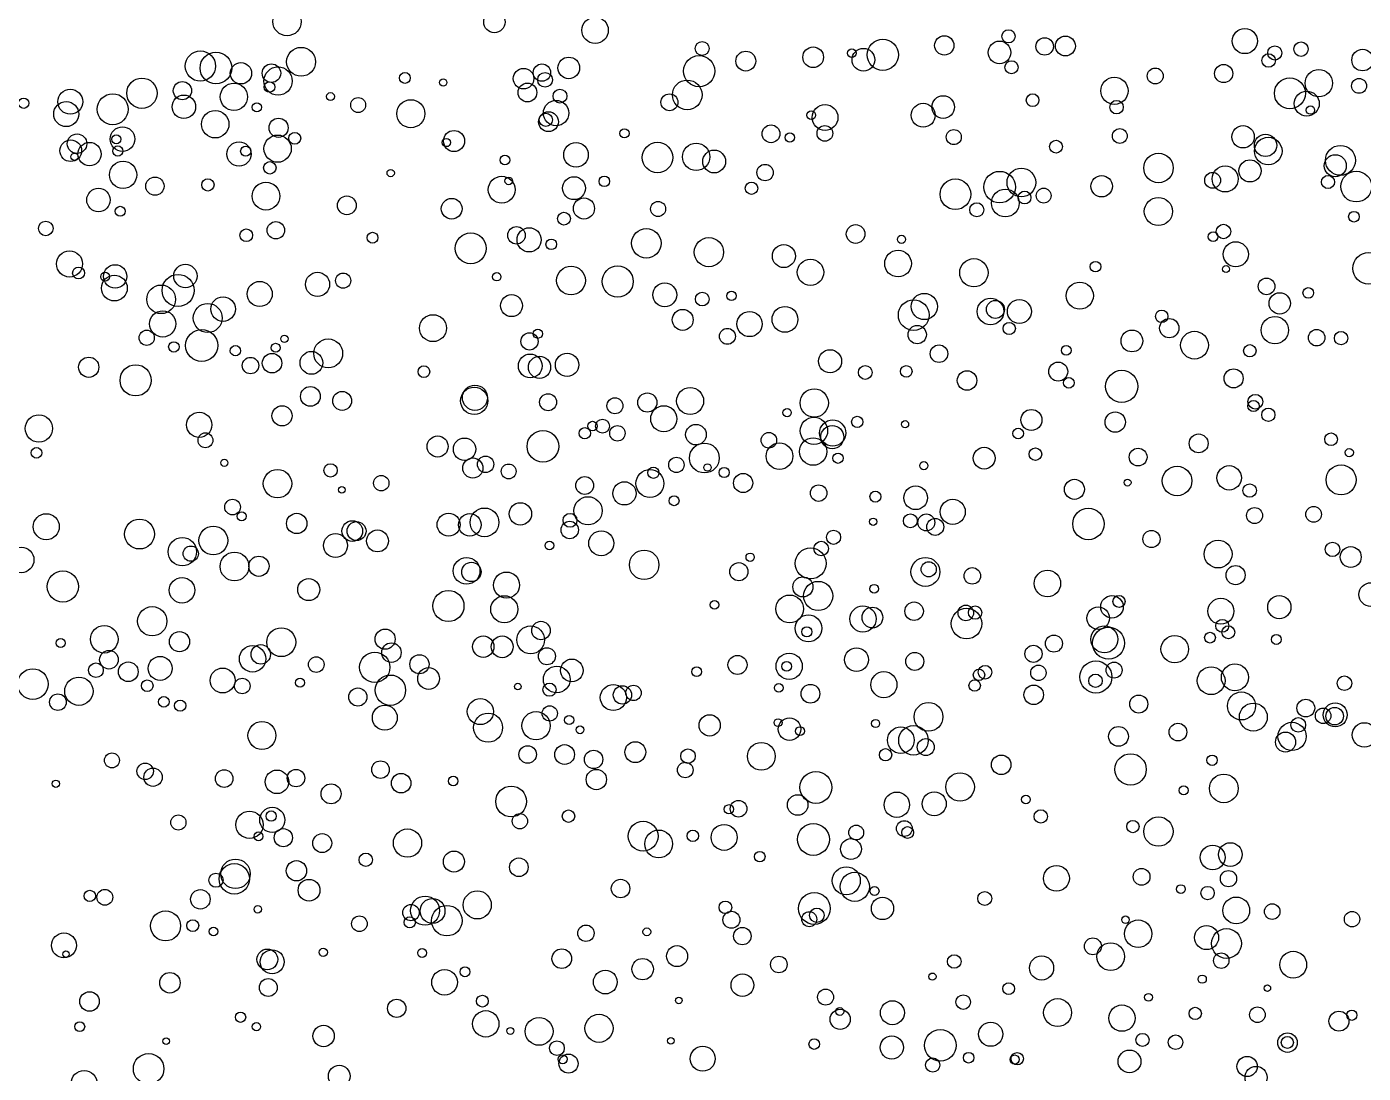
# Model space of a CAD drawing. Extents: x -296 to 296, y -196 to 196.
# Drawn here: x -234.3 to -171.9, y -125.9 to -77.1 of the extents above; entities that cross this region are included whole.
import ezdxf

# ---------------------------------------------------------------- set-up
doc = ezdxf.new("R2010")
doc.units = 0

msp = doc.modelspace()

# ---------------------------------------------------------------- linework, layer by layer
at = {"layer": 'VIA'}
for centre, radius in [((-222.1246, -76.8379), 0.6626), ((-212.4494, -76.8603), 0.4984), ((-207.748, -77.2455), 0.6153), ((-188.4548, -77.5271), 0.3106), ((-177.4259, -77.7474), 0.5882), ((-202.7476, -78.0936), 0.3249), ((-194.3197, -78.3896), 0.7282), ((-191.4511, -77.9512), 0.4496), ((-188.8768, -78.2787), 0.5294), ((-186.7677, -77.9988), 0.4075), ((-185.7988, -77.9794), 0.4645), ((-174.8032, -78.1239), 0.3368), ((-226.1688, -78.9154), 0.7074), ((-225.4454, -79.0061), 0.7395), ((-221.4707, -78.7163), 0.6742), ((-208.9771, -79.0011), 0.5031), ((-202.8942, -79.1512), 0.7307), ((-200.7153, -78.6828), 0.4626), ((-197.57, -78.5052), 0.4827), ((-195.7698, -78.3134), 0.2033), ((-195.224, -78.6209), 0.5327), ((-176.3148, -78.6549), 0.3178), ((-176.0262, -78.3046), 0.33), ((-171.9283, -78.6342), 0.5038), ((-224.2783, -79.2521), 0.499), ((-222.8541, -79.2466), 0.4319), ((-222.5451, -79.6133), 0.6613), ((-216.624, -79.4685), 0.2523), ((-211.0858, -79.5007), 0.4796), ((-210.2298, -79.2204), 0.4062), ((-210.0836, -79.5572), 0.3419), ((-188.3143, -78.969), 0.3062), ((-181.6058, -79.3768), 0.3711), ((-178.4126, -79.2632), 0.4228), ((-173.9694, -79.7102), 0.6373), ((-228.8993, -80.1813), 0.706), ((-227.0089, -80.0633), 0.4256), ((-224.6042, -80.3517), 0.6358), ((-222.9453, -79.8925), 0.2477), ((-214.8364, -79.683), 0.1675), ((-210.9064, -80.1483), 0.438), ((-203.4483, -80.2589), 0.6924), ((-183.5139, -80.0666), 0.6364), ((-175.3227, -80.1868), 0.7222), ((-172.0937, -79.839), 0.348), ((-234.4173, -80.6462), 0.2413), ((-232.2437, -80.5783), 0.5809), ((-230.261, -80.9287), 0.7206), ((-226.9396, -80.8144), 0.549), ((-220.0969, -80.3361), 0.1853), ((-218.8062, -80.7318), 0.3492), ((-209.388, -80.316), 0.3224), ((-204.2778, -80.6059), 0.3951), ((-191.5045, -80.8262), 0.5286), ((-187.3295, -80.5067), 0.2974), ((-174.5329, -80.6642), 0.5822), ((-232.4324, -81.1563), 0.5845), ((-225.4767, -81.6286), 0.6407), ((-223.5371, -80.8399), 0.2143), ((-216.3482, -81.1386), 0.6552), ((-209.9234, -81.5114), 0.4629), ((-209.5691, -81.1079), 0.5938), ((-197.6606, -81.2049), 0.2039), ((-197.0161, -81.3154), 0.6026), ((-192.4349, -81.2107), 0.5585), ((-183.4095, -80.8333), 0.3139), ((-174.3643, -80.9683), 0.1947), ((-222.52, -81.794), 0.447), ((-210.0488, -81.4219), 0.3097), ((-199.5387, -82.0759), 0.4137), ((-197.0248, -82.0561), 0.3671), ((-177.5071, -82.215), 0.5222), ((-231.927, -82.5382), 0.4568), ((-229.8057, -82.3218), 0.5751), ((-230.0908, -82.332), 0.2062), ((-222.5644, -82.769), 0.6374), ((-221.7663, -82.2858), 0.2783), ((-214.6881, -82.4832), 0.1923), ((-214.33, -82.4141), 0.4931), ((-206.3802, -82.0543), 0.2171), ((-198.6612, -82.2477), 0.2146), ((-191.0068, -82.2291), 0.3505), ((-183.2589, -82.179), 0.3462), ((-176.4587, -82.6155), 0.5218), ((-176.3316, -82.8797), 0.6414), ((-232.2219, -82.8644), 0.5059), ((-231.3439, -83.0211), 0.5441), ((-230.0223, -82.8782), 0.2376), ((-224.3664, -83.021), 0.5678), ((-224.0561, -82.8878), 0.2369), ((-208.6398, -83.0573), 0.575), ((-204.8346, -83.1832), 0.7121), ((-203.0323, -83.151), 0.6362), ((-202.1917, -83.3673), 0.534), ((-186.2361, -82.6758), 0.3014), ((-172.9631, -83.3143), 0.699), ((-232.0455, -83.1475), 0.1689), ((-229.7789, -83.9877), 0.6377), ((-222.9267, -83.6631), 0.2908), ((-211.9581, -83.3012), 0.2246), ((-199.8154, -83.8841), 0.3832), ((-181.4539, -83.6707), 0.6899), ((-178.3441, -84.1821), 0.6079), ((-177.1861, -83.8046), 0.5159), ((-173.2059, -83.5691), 0.5149), ((-228.2931, -84.5192), 0.4261), ((-225.8206, -84.4595), 0.2865), ((-217.2882, -83.908), 0.1712), ((-212.1077, -84.6839), 0.6243), ((-211.7817, -84.274), 0.1769), ((-208.7306, -84.6127), 0.5348), ((-207.3182, -84.2937), 0.2473), ((-190.9328, -84.8986), 0.7144), ((-188.8648, -84.5638), 0.7367), ((-187.8542, -84.3494), 0.6693), ((-184.1074, -84.5224), 0.5009), ((-178.9298, -84.2443), 0.3692), ((-173.5426, -84.3252), 0.3058), ((-172.2249, -84.5376), 0.7189), ((-230.926, -85.1634), 0.5475), ((-223.11, -84.985), 0.648), ((-200.4504, -84.617), 0.2906), ((-188.6029, -85.3061), 0.6437), ((-187.7051, -85.0506), 0.3004), ((-186.8123, -84.9606), 0.3476), ((-219.3355, -85.4145), 0.438), ((-214.4419, -85.5712), 0.4839), ((-208.2687, -85.5602), 0.4933), ((-204.8092, -85.5837), 0.3524), ((-189.937, -85.6204), 0.3273), ((-181.4597, -85.7004), 0.6565), ((-229.91, -85.6929), 0.2337), ((-209.2018, -86.035), 0.2997), ((-172.3325, -85.9451), 0.2487), ((-233.3878, -86.4912), 0.3397), ((-224.028, -86.8122), 0.2968), ((-222.6466, -86.5771), 0.4076), ((-218.1363, -86.9259), 0.2525), ((-213.5522, -87.4205), 0.7211), ((-211.4188, -86.8129), 0.4075), ((-210.8273, -87.0248), 0.5651), ((-205.3571, -87.1854), 0.6875), ((-195.5895, -86.7516), 0.4366), ((-178.9046, -86.8798), 0.2269), ((-178.42, -86.6351), 0.3381), ((-209.7942, -87.2324), 0.2464), ((-202.4366, -87.6002), 0.6825), ((-198.9393, -87.784), 0.5366), ((-193.4471, -87.0024), 0.1919), ((-177.8477, -87.699), 0.5862), ((-232.2786, -88.1485), 0.6097), ((-197.6954, -88.5402), 0.6153), ((-193.6102, -88.1319), 0.6223), ((-190.0707, -88.5603), 0.6612), ((-171.6452, -88.3541), 0.7376), ((-231.8574, -88.5714), 0.2778), ((-230.6167, -88.7434), 0.2064), ((-230.1464, -88.7304), 0.5458), ((-226.8707, -88.7116), 0.5461), ((-220.7027, -89.1011), 0.5632), ((-219.5084, -88.9289), 0.3546), ((-212.3401, -88.7454), 0.1956), ((-208.8711, -88.9227), 0.6715), ((-206.6939, -88.9693), 0.7264), ((-184.3945, -88.2757), 0.2472), ((-178.3034, -88.3898), 0.1626), ((-230.1846, -89.2748), 0.6029), ((-228.0008, -89.8003), 0.6685), ((-227.2119, -89.3833), 0.7473), ((-223.4007, -89.5484), 0.5859), ((-204.4988, -89.5883), 0.5577), ((-185.127, -89.6303), 0.6317), ((-176.4131, -89.1964), 0.389), ((-225.11, -90.2537), 0.5735), ((-211.6485, -90.0944), 0.5129), ((-202.7463, -89.7872), 0.3187), ((-201.3819, -89.6391), 0.2169), ((-192.88, -90.5356), 0.7159), ((-192.3835, -90.1346), 0.6126), ((-189.2936, -90.3685), 0.6226), ((-187.9479, -90.3677), 0.5593), ((-175.7969, -89.99), 0.4988), ((-174.4646, -89.501), 0.2489), ((-227.9295, -90.9459), 0.6128), ((-225.8278, -90.672), 0.6776), ((-203.6593, -90.7592), 0.4877), ((-200.5397, -90.9545), 0.5877), ((-198.8883, -90.7361), 0.6038), ((-189.0627, -90.2701), 0.4211), ((-181.305, -90.5937), 0.2881), ((-215.3122, -91.1455), 0.6286), ((-192.7159, -91.4448), 0.428), ((-188.421, -91.1605), 0.2858), ((-180.9518, -91.1448), 0.4513), ((-176.0207, -91.2419), 0.6376), ((-228.6757, -91.5926), 0.356), ((-226.1096, -91.956), 0.7481), ((-222.248, -91.6402), 0.1698), ((-220.2043, -92.3229), 0.6731), ((-210.8102, -91.7652), 0.4032), ((-210.4218, -91.4075), 0.2138), ((-201.5756, -91.5269), 0.3723), ((-182.6933, -91.7442), 0.5081), ((-179.7731, -91.9391), 0.6485), ((-174.0736, -91.5917), 0.3858), ((-172.935, -91.6113), 0.3125), ((-227.4074, -92.021), 0.2431), ((-224.5364, -92.197), 0.2401), ((-222.6597, -92.0607), 0.2079), ((-220.9869, -92.7641), 0.533), ((-209.057, -92.8585), 0.5454), ((-196.7843, -92.6907), 0.5403), ((-191.697, -92.3388), 0.4096), ((-185.7613, -92.1821), 0.2271), ((-177.1896, -92.2005), 0.2905), ((-231.3812, -92.9703), 0.4722), ((-229.1929, -93.5802), 0.7276), ((-223.8316, -92.8897), 0.3827), ((-222.8244, -92.7806), 0.4546), ((-215.7381, -93.1769), 0.2737), ((-210.7745, -92.9101), 0.556), ((-210.3421, -92.9718), 0.5178), ((-195.1416, -93.2129), 0.3209), ((-193.2247, -93.1616), 0.2698), ((-186.1337, -93.1725), 0.4439), ((-190.39, -93.587), 0.4556), ((-185.6373, -93.696), 0.2474), ((-183.1718, -93.862), 0.7492), ((-177.9485, -93.4883), 0.4456), ((-221.0354, -94.3293), 0.4603), ((-219.5539, -94.5415), 0.4415), ((-213.3879, -94.5364), 0.6376), ((-213.355, -94.3925), 0.5882), ((-205.3094, -94.6155), 0.4476), ((-203.3136, -94.5446), 0.6299), ((-197.5209, -94.6354), 0.6617), ((-222.3593, -95.237), 0.4699), ((-209.944, -94.6019), 0.3959), ((-206.8235, -94.7671), 0.3703), ((-204.5426, -95.3756), 0.6109), ((-177.0202, -94.7782), 0.263), ((-176.9356, -94.5779), 0.3431), ((-233.7053, -95.8303), 0.6366), ((-226.2241, -95.6582), 0.5876), ((-207.4011, -95.7178), 0.3261), ((-198.7879, -95.0864), 0.193), ((-197.5327, -95.9362), 0.6374), ((-196.6601, -96.0386), 0.6113), ((-195.512, -95.5223), 0.2654), ((-187.3855, -95.4306), 0.4896), ((-183.4726, -95.5282), 0.4756), ((-176.328, -95.1877), 0.3107), ((-225.9331, -96.3769), 0.3473), ((-210.1857, -96.6605), 0.7369), ((-208.2302, -96.0498), 0.2661), ((-207.871, -95.7157), 0.2239), ((-206.7066, -96.052), 0.3601), ((-203.0418, -96.1152), 0.4803), ((-199.6395, -96.3757), 0.363), ((-196.6803, -96.231), 0.5381), ((-193.2797, -95.6271), 0.1651), ((-188.0031, -96.0614), 0.2468), ((-173.4015, -96.3313), 0.2966), ((-215.0985, -96.6662), 0.4923), ((-213.8423, -96.7962), 0.5218), ((-202.6484, -97.2061), 0.6966), ((-199.1427, -97.119), 0.621), ((-197.5698, -96.9052), 0.641), ((-179.5803, -96.5229), 0.4404), ((-233.8187, -96.9637), 0.2476), ((-225.0543, -97.428), 0.1667), ((-213.4565, -97.6732), 0.4703), ((-212.8602, -97.4998), 0.3829), ((-203.9541, -97.5269), 0.3585), ((-196.4118, -97.2173), 0.2384), ((-189.5908, -97.2115), 0.5072), ((-187.1999, -97.0269), 0.2935), ((-182.4053, -97.1608), 0.4154), ((-172.5521, -96.9512), 0.1912), ((-222.5711, -98.4014), 0.6623), ((-220.0956, -97.7815), 0.3114), ((-211.7811, -97.8316), 0.3469), ((-205.1913, -98.394), 0.6519), ((-205.0263, -97.8939), 0.2598), ((-202.5054, -97.6483), 0.1717), ((-201.7224, -97.8816), 0.2384), ((-200.8405, -98.3726), 0.4464), ((-192.4069, -97.5634), 0.1897), ((-180.5886, -98.2762), 0.6901), ((-178.1563, -98.1315), 0.5693), ((-172.9333, -98.2276), 0.7005), ((-219.5684, -98.6911), 0.1513), ((-217.7289, -98.3795), 0.3613), ((-208.2345, -98.489), 0.4164), ((-206.3804, -98.8553), 0.5421), ((-197.3164, -98.843), 0.3845), ((-192.7878, -99.0596), 0.5537), ((-185.3781, -98.6664), 0.4671), ((-182.8978, -98.3508), 0.1606), ((-177.1992, -98.7232), 0.3128), ((-224.6697, -99.4945), 0.3649), ((-208.0787, -99.6692), 0.6583), ((-204.0628, -99.1994), 0.2313), ((-194.6658, -99.0061), 0.2568), ((-191.0566, -99.7158), 0.5843), ((-233.3629, -100.4106), 0.6075), ((-224.2416, -99.9265), 0.2088), ((-221.6746, -100.2599), 0.4754), ((-214.5849, -100.3159), 0.5378), ((-213.5955, -100.3239), 0.5227), ((-212.9085, -100.2093), 0.6714), ((-211.2373, -99.8135), 0.5235), ((-208.9184, -100.1125), 0.3244), ((-184.7232, -100.2798), 0.7359), ((-176.9718, -99.8895), 0.3748), ((-174.2148, -99.8347), 0.3669), ((-229.009, -100.7537), 0.6974), ((-225.5652, -101.054), 0.673), ((-219.0797, -100.6148), 0.4831), ((-218.8803, -100.6152), 0.4427), ((-208.9323, -100.5639), 0.4073), ((-194.7733, -100.1787), 0.1693), ((-193.0348, -100.1395), 0.3238), ((-192.2895, -100.2126), 0.3955), ((-191.8759, -100.4215), 0.3957), ((-227.0125, -101.5772), 0.661), ((-219.8624, -101.2909), 0.5604), ((-217.9049, -101.0747), 0.5104), ((-207.4634, -101.1825), 0.583), ((-196.6185, -100.9058), 0.3299), ((-181.7832, -100.987), 0.4016), ((-178.6722, -101.6881), 0.6487), ((-234.5357, -101.9594), 0.5972), ((-226.6166, -101.6683), 0.3568), ((-224.5775, -102.2666), 0.6703), ((-209.8802, -101.2854), 0.2047), ((-205.4583, -102.1898), 0.6889), ((-200.5133, -101.8354), 0.1923), ((-197.6885, -102.1221), 0.724), ((-197.1972, -101.4319), 0.3391), ((-173.3327, -101.47), 0.3363), ((-172.4822, -101.825), 0.488), ((-223.438, -102.2562), 0.4715), ((-213.7474, -102.4715), 0.6255), ((-213.5212, -102.5236), 0.4517), ((-201.0397, -102.51), 0.423), ((-192.3325, -102.5216), 0.6763), ((-192.1791, -102.3978), 0.3532), ((-177.8554, -102.6719), 0.4473), ((-232.5878, -103.2036), 0.7266), ((-227.0255, -103.3778), 0.597), ((-221.115, -103.3442), 0.5142), ((-211.8812, -103.1361), 0.6088), ((-198.05, -103.221), 0.4693), ((-190.1453, -102.7069), 0.3852), ((-186.639, -103.0595), 0.6188), ((-214.5955, -104.1101), 0.7281), ((-197.3368, -103.6429), 0.6822), ((-194.7205, -103.3056), 0.2028), ((-171.5468, -103.5788), 0.5532), ((-228.4159, -104.8234), 0.6855), ((-211.9873, -104.2635), 0.6331), ((-202.177, -104.0593), 0.2042), ((-198.6655, -104.2464), 0.6475), ((-195.2483, -104.7149), 0.6112), ((-194.8048, -104.6502), 0.484), ((-192.8591, -104.3555), 0.4311), ((-190.4479, -104.4333), 0.3626), ((-190.0132, -104.4197), 0.3105), ((-184.2684, -104.6814), 0.528), ((-183.6254, -104.1474), 0.5257), ((-183.2972, -103.8971), 0.2819), ((-178.5411, -104.3555), 0.6063), ((-175.8154, -104.1646), 0.5421), ((-197.7894, -105.1529), 0.626), ((-190.4136, -104.9338), 0.7143), ((-178.4768, -105.0372), 0.3027), ((-230.6561, -105.6641), 0.6421), ((-227.1424, -105.7759), 0.4715), ((-222.3942, -105.8006), 0.6736), ((-217.5483, -105.6583), 0.4705), ((-210.757, -105.6911), 0.6492), ((-210.2737, -105.2568), 0.4313), ((-197.8657, -105.3172), 0.2335), ((-183.9785, -105.6651), 0.6307), ((-183.7847, -105.8461), 0.7434), ((-179.0492, -105.5875), 0.2506), ((-178.1942, -105.3372), 0.3027), ((-232.6907, -105.8398), 0.2076), ((-223.7354, -106.5755), 0.616), ((-223.3516, -106.3683), 0.4542), ((-217.2545, -106.2867), 0.4536), ((-212.9669, -106.0084), 0.4983), ((-212.0842, -106.0145), 0.5088), ((-187.2888, -106.3428), 0.4027), ((-186.3342, -105.8654), 0.3986), ((-180.6962, -106.1253), 0.6417), ((-175.9546, -105.671), 0.233), ((-230.4364, -106.6165), 0.4363), ((-228.0496, -107.0221), 0.5594), ((-220.7605, -106.8436), 0.364), ((-218.0304, -106.972), 0.7069), ((-215.947, -106.8303), 0.4474), ((-209.9975, -106.4571), 0.3994), ((-208.8361, -107.1186), 0.5295), ((-201.1031, -106.8604), 0.4441), ((-198.6914, -106.9231), 0.6128), ((-195.5492, -106.6159), 0.5549), ((-192.8319, -106.6959), 0.4204), ((-233.9888, -107.7538), 0.716), ((-231.0425, -107.106), 0.3417), ((-229.5354, -107.1801), 0.4604), ((-225.1337, -107.5873), 0.582), ((-215.5191, -107.4972), 0.5088), ((-209.5398, -107.5401), 0.6227), ((-203.0069, -107.1799), 0.2272), ((-198.8055, -106.9272), 0.2253), ((-194.2681, -107.7824), 0.6087), ((-189.8326, -107.3258), 0.2661), ((-189.551, -107.2012), 0.3197), ((-187.0599, -107.2291), 0.359), ((-184.3746, -107.423), 0.7483), ((-184.3944, -107.6003), 0.3124), ((-183.5246, -107.1034), 0.3734), ((-178.9975, -107.6001), 0.6483), ((-177.8889, -107.4385), 0.6304), ((-231.8419, -108.089), 0.6611), ((-228.6513, -107.8308), 0.272), ((-224.2161, -107.8441), 0.3641), ((-221.5201, -107.6918), 0.2099), ((-217.3017, -108.0416), 0.71), ((-211.3514, -107.8732), 0.1538), ((-209.8749, -108.0161), 0.308), ((-206.8959, -108.3837), 0.6085), ((-206.4721, -108.2615), 0.4279), ((-205.9566, -108.168), 0.3581), ((-199.1783, -107.9326), 0.2049), ((-197.6987, -108.205), 0.4371), ((-190.0331, -107.8253), 0.2668), ((-187.2768, -108.2553), 0.4564), ((-172.7783, -107.7133), 0.3403), ((-232.8188, -108.5991), 0.3884), ((-227.8772, -108.585), 0.2486), ((-227.1137, -108.7608), 0.2619), ((-218.8209, -108.3587), 0.4231), ((-213.1034, -109.0385), 0.6088), ((-182.3774, -108.6861), 0.4211), ((-177.5814, -108.7749), 0.6548), ((-174.5799, -108.8748), 0.4147), ((-217.5621, -109.323), 0.5828), ((-212.7421, -109.7886), 0.677), ((-210.5037, -109.6977), 0.6608), ((-209.8665, -109.1245), 0.357), ((-192.1858, -109.2849), 0.671), ((-177.028, -109.2964), 0.652), ((-173.7723, -109.2351), 0.3618), ((-173.2085, -109.1906), 0.5609), ((-173.2318, -109.2534), 0.4096), ((-223.2979, -110.1546), 0.6516), ((-208.9576, -109.4323), 0.2142), ((-208.452, -109.8897), 0.1798), ((-202.4008, -109.6839), 0.4965), ((-199.2072, -109.5553), 0.1855), ((-198.6755, -109.8596), 0.5258), ((-198.187, -109.9493), 0.2068), ((-194.6588, -109.5946), 0.1907), ((-193.4797, -110.3738), 0.6252), ((-192.8889, -110.381), 0.6908), ((-183.3213, -110.1967), 0.4604), ((-180.5454, -109.9946), 0.414), ((-175.2189, -110.1979), 0.6589), ((-174.9317, -109.6577), 0.342), ((-171.8419, -110.1266), 0.5694), ((-192.3148, -110.695), 0.3985), ((-175.5261, -110.4606), 0.4678), ((-230.2971, -111.3168), 0.3496), ((-210.8941, -111.0401), 0.408), ((-209.1711, -111.0427), 0.4616), ((-207.8183, -111.2709), 0.4288), ((-205.8712, -110.931), 0.4877), ((-203.4135, -111.1179), 0.3391), ((-199.9891, -111.1258), 0.644), ((-194.1913, -111.0511), 0.2854), ((-182.7566, -111.7362), 0.7301), ((-228.7464, -111.8254), 0.3822), ((-217.7652, -111.7468), 0.4107), ((-203.5403, -111.7632), 0.3635), ((-188.7947, -111.5207), 0.4561), ((-178.9556, -111.3079), 0.2427), ((-232.9152, -112.404), 0.1695), ((-228.3776, -112.0998), 0.4288), ((-225.0618, -112.166), 0.4104), ((-222.5959, -112.3169), 0.5495), ((-221.7076, -112.1425), 0.4068), ((-216.8022, -112.3777), 0.4557), ((-214.3713, -112.2781), 0.2232), ((-207.6907, -112.2096), 0.4751), ((-197.4424, -112.5761), 0.7441), ((-190.7135, -112.5566), 0.6649), ((-178.4054, -112.6244), 0.6686), ((-220.0714, -112.8754), 0.466), ((-211.6668, -113.2342), 0.718), ((-193.6654, -113.3851), 0.5923), ((-191.9196, -113.3399), 0.5599), ((-180.2807, -112.7155), 0.2126), ((-222.8146, -114.0929), 0.5872), ((-201.5038, -113.5962), 0.215), ((-201.0544, -113.5708), 0.3893), ((-198.2936, -113.3956), 0.4793), ((-187.6416, -113.1426), 0.2052), ((-227.197, -114.2131), 0.3537), ((-223.8753, -114.3186), 0.6368), ((-222.866, -113.9144), 0.2403), ((-211.261, -114.1537), 0.3571), ((-208.9896, -113.9188), 0.2916), ((-193.3153, -114.4963), 0.3668), ((-186.9469, -113.9316), 0.3112), ((-182.647, -114.4063), 0.2854), ((-181.4579, -114.6346), 0.6845), ((-223.4578, -114.8618), 0.2069), ((-222.2992, -114.924), 0.4242), ((-220.4843, -115.1751), 0.4432), ((-216.5043, -115.1745), 0.6595), ((-205.5083, -114.8492), 0.6971), ((-204.7791, -115.2141), 0.648), ((-203.1869, -114.838), 0.2667), ((-201.7295, -114.9083), 0.6048), ((-197.5602, -115.0043), 0.7441), ((-195.5639, -114.6834), 0.3463), ((-193.1644, -114.6826), 0.2749), ((-195.8084, -115.4531), 0.4853), ((-178.9252, -115.8467), 0.5781), ((-178.1022, -115.7103), 0.554), ((-224.53, -116.608), 0.6869), ((-221.6848, -116.4674), 0.4745), ((-218.4508, -115.954), 0.3099), ((-214.3381, -116.037), 0.4927), ((-211.3061, -116.3031), 0.4344), ((-200.0628, -115.8074), 0.2459), ((-225.4434, -116.9055), 0.3293), ((-224.5871, -116.845), 0.7105), ((-196.0251, -116.934), 0.6546), ((-195.628, -117.2149), 0.6795), ((-186.2175, -116.8201), 0.6023), ((-182.2425, -116.7501), 0.3916), ((-178.1868, -116.8351), 0.3806), ((-221.1006, -117.3749), 0.5081), ((-206.5595, -117.2974), 0.4315), ((-194.7085, -117.4115), 0.2105), ((-180.4091, -117.3238), 0.2069), ((-179.1616, -117.5049), 0.3115), ((-231.3329, -117.6411), 0.2665), ((-230.63, -117.7044), 0.3708), ((-226.1688, -117.7994), 0.455), ((-215.6834, -118.3266), 0.6787), ((-215.3349, -118.3386), 0.5801), ((-213.2473, -118.0614), 0.6558), ((-201.6668, -118.1738), 0.2923), ((-197.5176, -118.2273), 0.741), ((-194.3349, -118.225), 0.5189), ((-189.5645, -117.7622), 0.3257), ((-177.8269, -118.32), 0.6264), ((-227.7949, -119.0392), 0.7005), ((-223.4919, -118.2642), 0.174), ((-216.3412, -118.4176), 0.3826), ((-214.6655, -118.7959), 0.7138), ((-201.3857, -118.7539), 0.3981), ((-197.7537, -118.7262), 0.3502), ((-197.3992, -118.5426), 0.3357), ((-176.1483, -118.373), 0.3637), ((-172.4212, -118.7234), 0.3593), ((-226.5272, -119.0279), 0.2783), ((-225.5603, -119.3036), 0.2038), ((-218.7496, -118.9392), 0.3639), ((-216.398, -118.8744), 0.2608), ((-208.1761, -119.3806), 0.3831), ((-205.3332, -119.3152), 0.1845), ((-200.8753, -119.5155), 0.408), ((-182.9951, -118.7518), 0.1748), ((-182.4029, -119.4035), 0.6416), ((-179.2117, -119.585), 0.5617), ((-232.5364, -119.9482), 0.5811), ((-184.5144, -119.9935), 0.3947), ((-178.2804, -119.8601), 0.6957), ((-232.4422, -120.3564), 0.1501), ((-223.0445, -120.6028), 0.4848), ((-222.8201, -120.7151), 0.562), ((-220.4355, -120.2713), 0.1922), ((-215.8228, -120.3027), 0.2044), ((-209.3022, -120.5688), 0.458), ((-203.923, -120.4507), 0.4895), ((-190.9869, -120.7009), 0.3167), ((-183.6891, -120.4715), 0.6462), ((-178.5259, -120.6599), 0.3602), ((-175.1641, -120.8504), 0.6244), ((-213.8208, -121.1805), 0.2322), ((-205.5296, -121.0584), 0.4991), ((-199.1719, -120.8398), 0.387), ((-186.9095, -121.0032), 0.5627), ((-227.5922, -121.6928), 0.4782), ((-222.9997, -121.9165), 0.4172), ((-214.7759, -121.6729), 0.599), ((-207.2711, -121.6578), 0.5559), ((-200.8749, -121.8043), 0.5307), ((-192.0055, -121.4061), 0.1685), ((-179.4141, -121.5239), 0.1922), ((-231.3429, -122.5647), 0.4555), ((-196.9906, -122.3651), 0.3732), ((-190.5684, -122.5933), 0.3401), ((-188.4487, -121.9674), 0.2746), ((-181.9181, -122.3721), 0.1822), ((-176.3727, -121.9438), 0.1507), ((-217.0064, -122.8872), 0.427), ((-213.0088, -122.5496), 0.2757), ((-203.8445, -122.5149), 0.1538), ((-196.3277, -123.0331), 0.1856), ((-193.8732, -123.0905), 0.559), ((-186.1622, -123.0849), 0.6514), ((-183.1585, -123.3445), 0.6149), ((-179.7413, -123.1234), 0.2892), ((-176.8383, -123.1855), 0.3624), ((-224.2956, -123.3006), 0.2398), ((-212.8494, -123.6094), 0.6155), ((-210.3612, -123.9625), 0.6488), ((-207.5658, -123.818), 0.6557), ((-196.3106, -123.4008), 0.4701), ((-173.0314, -123.486), 0.4658), ((-172.4318, -123.2073), 0.239), ((-231.7993, -123.7403), 0.2294), ((-223.5547, -123.744), 0.1937), ((-220.4211, -124.1775), 0.5002), ((-211.6991, -123.9424), 0.1625), ((-191.6348, -124.6137), 0.7389), ((-189.2835, -124.0941), 0.5638), ((-182.2003, -124.3608), 0.3048), ((-180.6586, -124.4657), 0.3405), ((-175.4333, -124.4866), 0.4578), ((-227.7691, -124.4181), 0.1529), ((-209.5311, -124.7447), 0.3446), ((-204.2161, -124.3997), 0.1518), ((-202.7254, -125.2355), 0.5845), ((-197.5211, -124.5544), 0.2474), ((-193.902, -124.7131), 0.5396), ((-175.4401, -124.4774), 0.2819), ((-228.5851, -125.708), 0.7143), ((-209.2622, -125.2613), 0.2102), ((-208.991, -125.4678), 0.4446), ((-191.9908, -125.5321), 0.3311), ((-190.3142, -125.1906), 0.2474), ((-188.1666, -125.2758), 0.2123), ((-188.0443, -125.2358), 0.2875), ((-182.8081, -125.3652), 0.5334), ((-177.3188, -125.5984), 0.4719), ((-231.5966, -126.3939), 0.6071), ((-219.6888, -126.0512), 0.508), ((-176.9004, -126.1116), 0.5165)]:
    msp.add_circle(centre, radius, dxfattribs=at)

doc.saveas('drawing.dxf')
